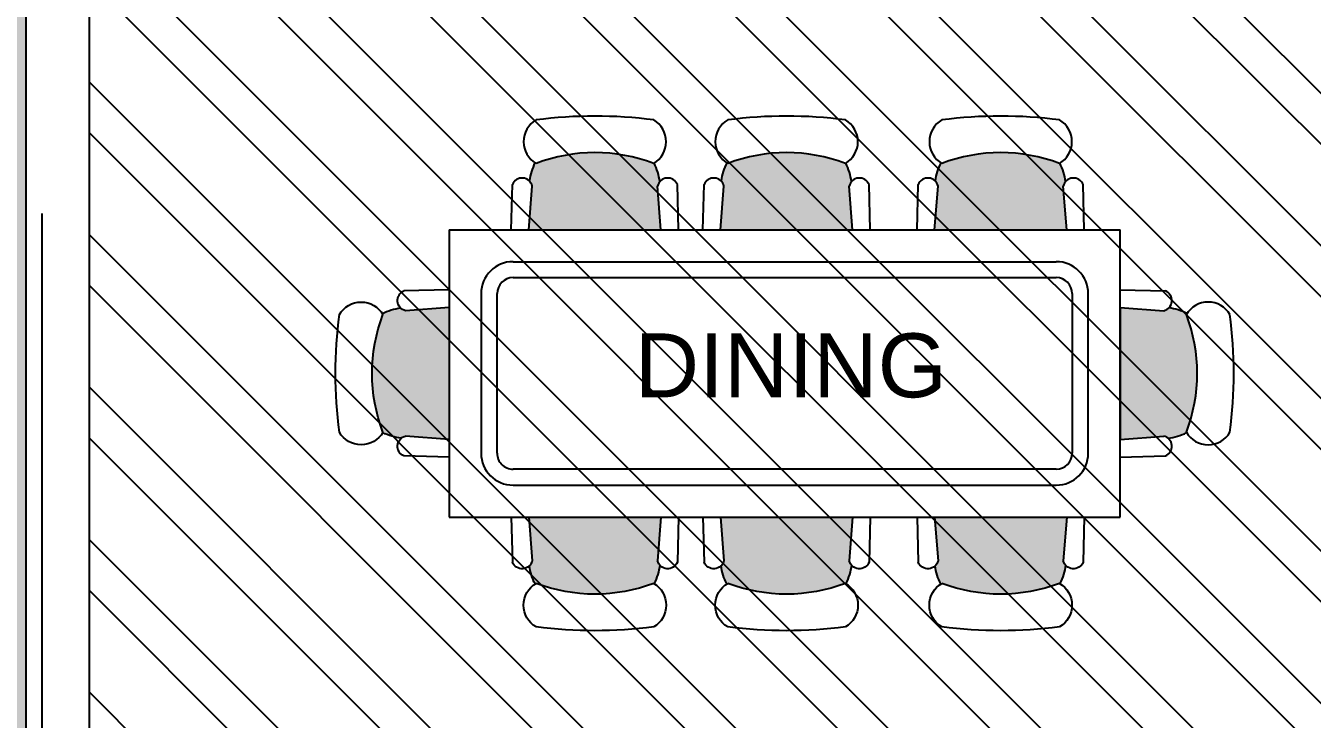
# Model space of a CAD drawing. Header units: centimetres. Extents: x -10658 to 14823, y -5448 to 3597.
# Drawn here: x -1685 to -1282.4, y 1234.8 to 1451.8 of the extents above; entities that cross this region are included whole.
import ezdxf

# ---------------------------------------------------------------- set-up
doc = ezdxf.new("R2010")
doc.units = ezdxf.units.CM
doc.header["$LTSCALE"] = 100
doc.header["$MEASUREMENT"] = 0
for name, color, linetype in [('A0-01 FLOOR PLANS$0$FURNITURE', 111, 'Continuous'), ('A0-01 FLOOR PLANS$0$FURNITURE HATCH', 15, 'Continuous'), ('A0-01 FLOOR PLANS$0$TEXT', 3, 'Continuous'), ('A0-01 FLOOR PLANS$0$WALL-03', 2, 'Continuous'), ('DIM IN', 1, 'Continuous'), ('HATCH', 8, 'Continuous'), ('SOURROUNDING$0$KERBSTONE', 11, 'Continuous')]:
    doc.layers.add(name, color=color, linetype=linetype)
doc.styles.add('A0-01 FLOOR PLANS$0$ART-PS-1', font='arial.ttf', dxfattribs={"height": 20})

# ---------------------------------------------------------------- blocks, each defined once
blk = doc.blocks.new('SOURROUNDING')
at = {"layer": 'SOURROUNDING$0$KERBSTONE', "lineweight": 13}
h = blk.add_hatch(dxfattribs=at)
h.set_pattern_fill('AR-HBONE', color=252, scale=5, angle=90)
h.set_pattern_definition([(135, (0, 0), (-28.2842712474619, 1.731912112470987e-15), [60, -20]), (225, (-14.142135625, 14.142135625), (-28.2842712474619, 3.9523581617213e-15), [60, -20])])
h.paths.add_polyline_path([(-174.9999999999995, 1001.388733368148), (-180.2372202335287, 999.4018025608985), (-174.9999999999998, 1003.262964355024), (-174.9999999999975, 1910.06746708433), (-189.1883495621125, 1904.684598388356), (-174.9999999999975, 1915.145016474309), (-174.9999999999975, 1965.254414543792), (-177.7862639594871, 1965.570847487486), (-174.9999999999973, 1966.160834471921), (-174.9999999999961, 2515.31407094349), (-190.9484910254077, 2509.26342828679), (-174.9999999999961, 2521.021517783776), (-174.9999999999959, 2569.633347105632), (-179.5464054227816, 2570.14967738592), (-174.9999999999961, 2571.112371539958), (-174.9999999999957, 2808.000000000006), (-890.000000000025, 2808.000000000006), (-890.000000000025, 3028), (-1810.000000000075, 3028), (-1810.000000000024, 2511.189775922623), (-1925.000000000019, 2511.189775922612), (-1925.00000000004, 1979.719852353628), (-1810.000000000056, 1979.719852353628), (-1809.999999999347, 775.0000000018035), (-3028, 775.0000000018031), (-3028, 650.0000000018035), (-2728, 650.0000000018035), (-2447.999999999999, 650.000000001804), (-2428, 650.0000000018035), (-1382.065571825893, 650.0000000018035), (-1382.065571825892, 25.00000000000011), (-1257.585336144932, 25.00000000000011), (-1257.065571825896, 25.00000000316902), (-857.0655718258947, 24.99999999999989), (-732.0659801441941, 25), (-732.065571825893, 667.9999999999965), (-175.0000000000002, 668.000000000032)])
h.paths.add_polyline_path([(-1685, 828.0000000000057), (-1685, 2129.719852353604), (-1770.000000000009, 2129.719852353604), (-1770.000000000009, 2361.189775922634), (-1685, 2361.189775922634), (-1685, 2748.000000000005), (-1220, 2748.000000000005), (-1219.999999999999, 2683.000000000005), (-890, 2683.000000000005), (-300, 2683.000000000006), (-300, 788.0000000000057), (-589.9999999999995, 788.0000000000057), (-589.9999999999997, 793.0000000000057), (-817, 793.0000000000055), (-817, 713.0000000000298), (-1286.116348528466, 712.9999999999948), (-1287.5, 828.0000000000058)], flags=16)
h.paths.add_polyline_path([(-1798.226780842823, 1621.662886067414), (-1726.107733223775, 1621.662886067414), (-1726.107733223775, 1641.162886067414), (-1798.226780842823, 1641.162886067414)], flags=16)
h.paths.add_polyline_path([(-1563.971165272614, 2964.650889992762), (-999.200087509995, 2964.650889992762), (-999.200087509995, 3018.338407045968), (-1563.971165272614, 3018.338407045968)], flags=16)
at = {"color": 6}
blk.add_lwpolyline([(-300, 2683.000000000005), (-890, 2683.000000000005), (-890, 2683.000000000005), (-1220, 2683.000000000006), (-1220, 2748.000000000005), (-1685, 2748.000000000005), (-1685, 828.0000000000057), (-890, 828.0000000000059), (-890, 793.0000000000055), (-589.9999999999995, 793.0000000000057), (-589.9999999999995, 788.0000000000057), (-300, 788.0000000000057)], close=True, dxfattribs=at)
blk = doc.blocks.new('A0-01 FLOOR PLANS$0$A$C1FC35103')
at = {"layer": 'A0-01 FLOOR PLANS$0$FURNITURE HATCH', "lineweight": -3, "ltscale": 5}
h = blk.add_hatch(color=15, dxfattribs=at)
edge = h.paths.add_edge_path()
edge.add_line((5.521921253472556, -4.628347323887283e-05), (46.84233333711791, -4.628300757758552e-05))
edge.add_line((46.84233333711791, -4.628300757758552e-05), (45.78581886829182, 13.6333878803913))
edge.add_arc((48.97362312755246, 12.90525540531716), 3.26990411122679, 134.0420633998972, 167.1336844209655, ccw=False)
edge.add_arc((28.59684773391179, 12.68077416547848), 18.28579401871488, 8.095234562230372, 26.8108234031502)
edge.add_arc((44.98252654467062, 20.47113170742907), 0.4620592401635204, 98.16155453480285, 145.3067672611546)
edge.add_arc((26.18212658930792, -27.78098431524583), 51.89441716179525, 69.2089512181282, 110.7910446111842)
edge.add_arc((7.624109094454429, 20.63892184033419), 0.1672701224038943, 34.69322856815777, 83.51841266864908)
edge.add_arc((24.02484778040175, 12.68077427345773), 18.2857940500211, 153.6215424469101, 172.6652865455277)
edge.add_arc((3.390614498831912, 12.90524994263759), 3.269922931310533, 12.866372645178217, 40.1860805188046, ccw=False)
edge.add_line((6.578436380426865, 13.6333897835575), (5.521921253472556, -4.628347323887283e-05))
at = {"layer": 'A0-01 FLOOR PLANS$0$FURNITURE'}
for p, q in [((6.80298539919022e-05, -4.628347323887283e-05), (0.3622034611180425, 14.1384564936161)), ((5.521921253472556, -4.628347323887283e-05), (6.578436380426865, 13.6333897835575)), ((46.84233333711791, -4.628300757758552e-05), (45.78581897640879, 13.63338879728599)), ((52.36418660753452, -4.628254100680351e-05), (52.00205192115391, 14.13845519535244)), ((46.84233333711791, -4.628300757758552e-05), (5.521921253472556, -4.628347323887283e-05))]:
    blk.add_line(p, q, dxfattribs=at)
at = {"layer": 'A0-01 FLOOR PLANS$0$FURNITURE', "extrusion": (0, 0, -0.9999999999999998)}
for centre, major_axis, ratio, start_param, end_param in [((11.75488027615938, 27.5424332092507), (5.581172962914353, 5.581172962914352), 0.9999999999815874, 2.886646972000198, 4.967334712252633), ((48.97361395409098, 12.90525885531588), (2.312164503979383, 2.312164503979383), 0.9999999999529244, 4.151549982579211, 6.681880981374134)]:
    blk.add_ellipse(centre, major_axis=major_axis, ratio=ratio, start_param=start_param, end_param=end_param, dxfattribs=at)
at = {"layer": 'A0-01 FLOOR PLANS$0$FURNITURE', "extrusion": (0, 0, -1)}
for centre, major_axis, ratio, start_param, end_param in [((26.18212463747477, -107.2997528915294), (-101.0053852774717, 101.0053852774717), 0.9999999999925742, 0.65608204933091, 0.9147143277628221), ((40.60937578015728, 27.54243248375042), (-5.581172962865856, 5.581172962865856), 0.9999999999601067, 1.315850645255739, 3.396538385465604), ((26.18212663702434, -27.78098457353281), (-36.69489446359128, 36.69489446359128), 0.999999999993141, 0.4225259809129091, 1.148270396181396), ((24.02484774246113, 12.68077428266406), (12.93000894522353, 12.93000894522352), 0.9999999999367319, 4.055005716254253, 4.38738175335704), ((28.5968477424467, 12.68077416764481), (-12.93000894393645, 12.93000894393645), 0.9999999999862819, 1.888257346531832, 2.214905993405159), ((3.390641366131604, 12.90526000130831), (-2.312164504136728, 2.312164504136728), 0.9999999999548915, 5.884489683396417, 8.414820681897854)]:
    blk.add_ellipse(centre, major_axis=major_axis, ratio=ratio, start_param=start_param, end_param=end_param, dxfattribs=at)
blk = doc.blocks.new('A0-01 FLOOR PLANS$0$8 SEATERS')
at = {"layer": 'A0-01 FLOOR PLANS$0$FURNITURE', "ltscale": 10}
for p, q in [((10370.22668880253, 6147.614022341921, -2.224225861957672e-06), (10580.22668880319, 6147.614022341921, -2.224225861957672e-06)), ((10370.22668880253, 6147.614022341921), (10370.22668880253, 6057.690354480275)), ((10370.22668880253, 6057.690354480275), (10580.22668880319, 6057.690354480275))]:
    blk.add_line(p, q, dxfattribs=at)
at = {"layer": 'A0-01 FLOOR PLANS$0$FURNITURE', "ltscale": 0.1}
blk.add_line((10580.22668880319, 6057.690354480275), (10580.22668880319, 6147.614022341921), dxfattribs=at)
at = {"layer": 'A0-01 FLOOR PLANS$0$FURNITURE', "color": 8, "ltscale": 10}
for p, q in [((10390.2266888026, 6137.614022341884, -2.224225861957672e-06), (10560.22668880311, 6137.614022341884, -2.224225861957672e-06)), ((10390.2266888026, 6132.614022341866, -2.224225861957672e-06), (10560.22668880311, 6132.614022341866, -2.224225861957672e-06)), ((10380.22668880257, 6127.614022341848), (10380.22668880257, 6077.690354480348)), ((10385.22668880259, 6077.690354480348), (10385.22668880259, 6127.614022341855)), ((10565.22668880313, 6127.614022341834), (10565.22668880313, 6077.690354480348)), ((10560.22668880311, 6072.69035448033), (10390.2266888026, 6072.69035448033)), ((10390.2266888026, 6067.690354480312), (10560.22668880311, 6067.690354480312))]:
    blk.add_line(p, q, dxfattribs=at)
at = {"layer": 'A0-01 FLOOR PLANS$0$FURNITURE', "color": 8, "ltscale": 0.1}
blk.add_line((10570.22668880315, 6077.690354480348), (10570.22668880315, 6127.614022341848), dxfattribs=at)
at = {"layer": 'A0-01 FLOOR PLANS$0$FURNITURE', "color": 8, "ltscale": 10}
for centre, radius, start, end in [((10390.2266888026, 6127.614022341848, -2.224225861957672e-06), 10.00000000003638, 90, 180), ((10390.2266888026, 6127.614022341855, -2.224225861957672e-06), 5.000000000011298, 90, 180), ((10560.2266888031, 6127.614022341834, -2.224225861957672e-06), 5.000000000031889, 0, 89.99999999979156), ((10390.2266888026, 6077.690354480348), 10.00000000003638, 180, 270), ((10390.22668880259, 6077.690354480335), 5.000000000005144, 179.9999999998437, 270.0000000001042), ((10560.22668880311, 6077.690354480348), 5.00000000001819, 270, 0), ((10560.22668880311, 6077.690354480348), 10.00000000003638, 270, 0)]:
    blk.add_arc(centre, radius, start, end, dxfattribs=at)
at = {"layer": 'A0-01 FLOOR PLANS$0$FURNITURE', "color": 8, "ltscale": 0.1}
blk.add_arc((10560.22668880311, 6127.614022341848, -2.224225861957672e-06), 10.00000000003638, 0, 90, dxfattribs=at)
at = {"layer": 'A0-01 FLOOR PLANS$0$FURNITURE', "ltscale": 10, "xscale": -1}
for p in [(10442.00962541128, 6147.614022341921, -2.224225861957672e-06), (10502.00962541128, 6147.614022341921, -2.224225861957672e-06), (10569.00962541157, 6147.614022341921, -2.224225861957672e-06)]:
    blk.add_blockref('A0-01 FLOOR PLANS$0$A$C1FC35103', p, dxfattribs=at)
at = {"layer": 'A0-01 FLOOR PLANS$0$FURNITURE', "ltscale": 10}
for p, rotation in [((10370.22664251929, 6076.470061115802), 90), ((10442.0095626595, 6057.690308196802), 180), ((10502.0095626595, 6057.690308196802), 180), ((10569.0095626598, 6057.690308196802), 180)]:
    blk.add_blockref('A0-01 FLOOR PLANS$0$A$C1FC35103', p, dxfattribs=dict(at, rotation=rotation))
at = {"layer": 'A0-01 FLOOR PLANS$0$FURNITURE', "ltscale": 10, "xscale": -1, "rotation": 270}
blk.add_blockref('A0-01 FLOOR PLANS$0$A$C1FC35103', (10580.22673508643, 6076.470061115802), dxfattribs=at)
blk = doc.blocks.new('A0-01 FLOOR PLANS')
at = {"layer": 'A0-01 FLOOR PLANS$0$WALL-03'}
blk.add_line((-1780, 1358.000000000006), (-1780, 1178.000000000005), dxfattribs=at)
at = {"layer": 'A0-01 FLOOR PLANS$0$FURNITURE'}
blk.add_blockref('A0-01 FLOOR PLANS$0$8 SEATERS', (-12022.70205131149, -4794.676806688723, 2.224225861957672e-06), dxfattribs=at)
at = {"layer": 'A0-01 FLOOR PLANS$0$TEXT', "style": 'A0-01 FLOOR PLANS$0$ART-PS-1'}
blk.add_text('DINING', height=20, dxfattribs=at).set_placement((-1594.423857673398, 1300.495337742048))

msp = doc.modelspace()

# ---------------------------------------------------------------- hatches: boundary and pattern name
at = {"layer": 'HATCH', "linetype": 'Continuous', "ltscale": 15}
h = msp.add_hatch(dxfattribs=at)
h.set_pattern_fill('ANSI32', color=1, scale=90, angle=90, style=0)
h.set_pattern_definition([(135, (100, 35), (-23.86485386504598, -23.86485386504598), []), (135, (100, 50.90990255), (-23.86485386504598, -23.86485386504598), [])])
h.paths.add_polyline_path([(-320.0000000000255, 2663.000000000005), (-870.0000000000255, 2663.000000000005), (-870.0000000000255, 2173.000000000006), (-870.0000000000255, 2023.000000000006), (-890.0000000000255, 2023.000000000006), (-890.0000000000255, 2173.000000000006), (-1240.000000000025, 2173.000000000006), (-1240.000000000025, 2728.000000000005), (-1487.555502369669, 2728.000000000014), (-1556.273638521247, 2728.000000000005), (-1665.000000000025, 2728.000000000005), (-1665.000000000025, 848.0000000000057), (-890.0000000000255, 848.0000000000057), (-890.0000000000255, 998.0000000000057), (-870.0000000000255, 998.0000000000055), (-870.0000000000255, 813.0000000000056), (-570.000000000025, 813.0000000000057), (-320.0000000000255, 808.0000000000058)])

# ---------------------------------------------------------------- linework, layer by layer
at = {"color": 6}
msp.add_lwpolyline([(-300, 2683.000000000005), (-890, 2683.000000000005), (-890, 2193.000000000006), (-1220, 2193.000000000006), (-1220, 2748.000000000005), (-1685, 2748.000000000005), (-1685, 828.0000000000057), (-890, 828.0000000000059), (-890, 793.0000000000055), (-589.9999999999995, 793.0000000000057), (-589.9999999999995, 788.0000000000057), (-300, 788.0000000000057)], close=True, dxfattribs=at)
msp.add_lwpolyline([(-870.0000000000255, 2173.000000000006), (-870.0000000000255, 2663.000000000005), (-320.0000000000255, 2663.000000000005), (-320.0000000000255, 808.0000000000057), (-570.000000000025, 808.0000000000057), (-570.000000000025, 813.0000000000057), (-870.0000000000255, 813.0000000000057), (-870.0000000000255, 998.0000000000057), (-890.0000000000255, 998.0000000000057), (-890.0000000000255, 848.0000000000057), (-1665.000000000025, 848.0000000000057), (-1665.000000000025, 2728.000000000005), (-1561.914570445382, 2728.000000000005), (-1561.914570445382, 2748.000000000006)], dxfattribs=at)

# ---------------------------------------------------------------- block references
at = {"layer": 'DIM IN'}
for name, p in [('SOURROUNDING', (-4.547473508864641e-13, 0)), ('A0-01 FLOOR PLANS', (99.99999999997408, 35))]:
    msp.add_blockref(name, p, dxfattribs=at)

doc.saveas('drawing.dxf')
